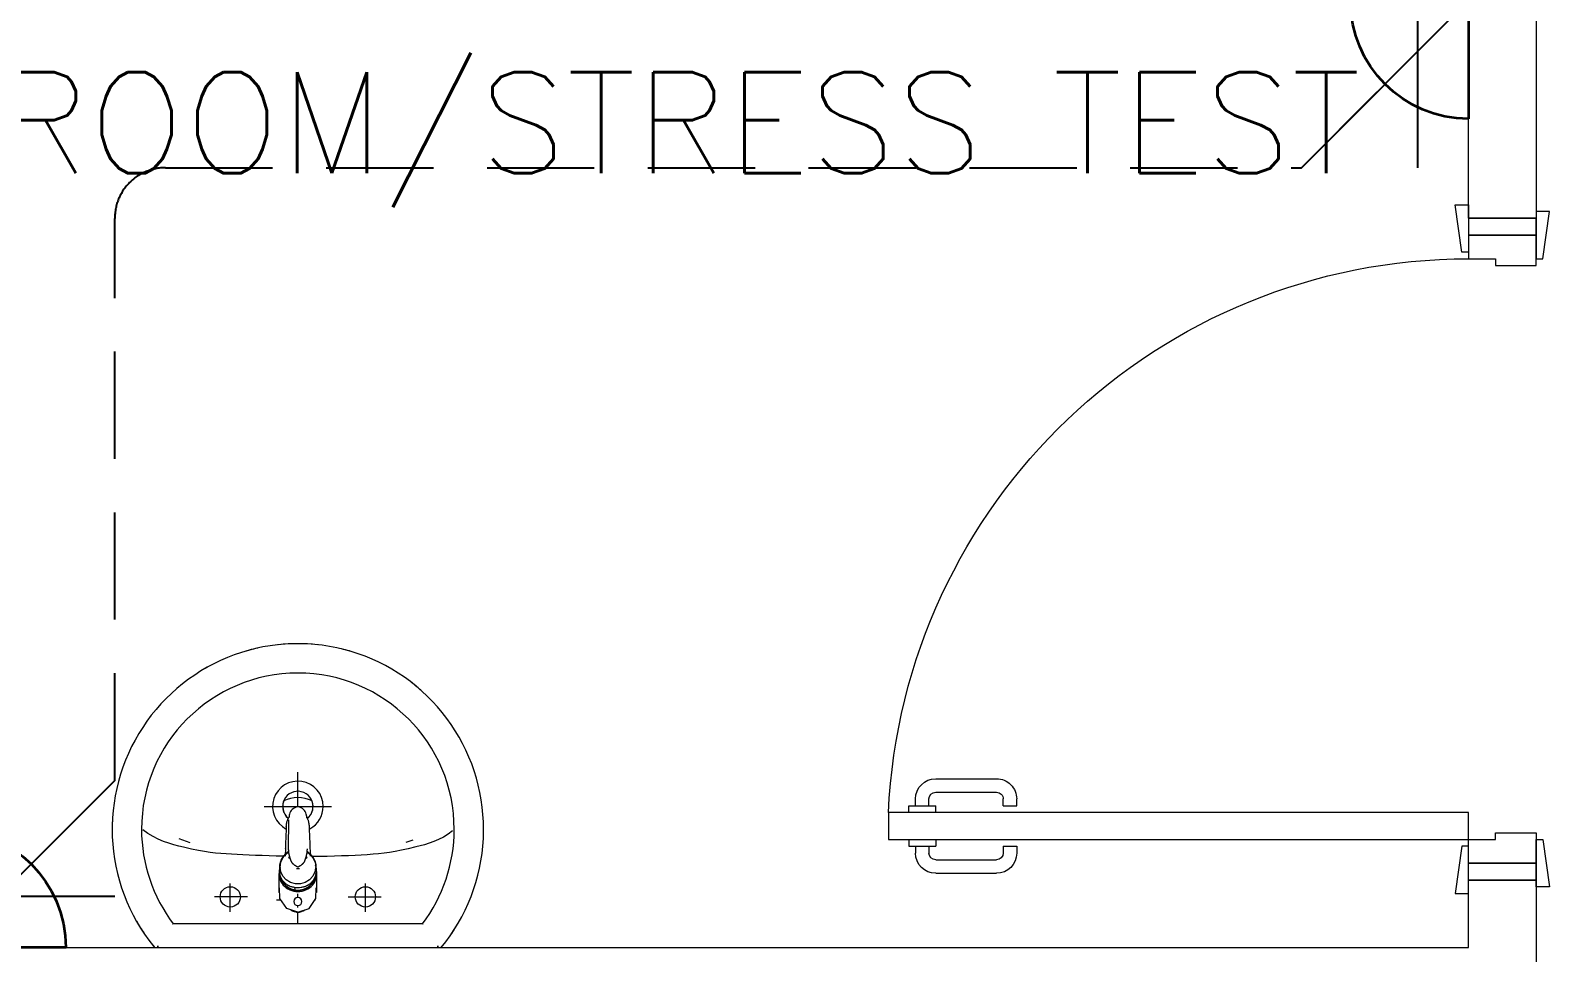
# Model space of a CAD drawing. Header units: inches. Extents: x -12418 to 57169, y -29325 to 19878.
# Drawn here: x 27320 to 29570, y -9965 to -8599 of the extents above; entities that cross this region are included whole.
import ezdxf
from ezdxf import colors
from ezdxf.entities.mleader import LeaderData, LeaderLine
from ezdxf.enums import TextEntityAlignment as Align
from ezdxf.math import Vec2, Vec3

# ---------------------------------------------------------------- set-up
doc = ezdxf.new("R2010")
doc.units = ezdxf.units.IN
doc.header["$LTSCALE"] = 25
doc.header["$MEASUREMENT"] = 0
doc.linetypes.add('DASHDOT', pattern=[25.4, 12.7, -6.35, 0, -6.35])
doc.linetypes.add('HIDDEN', pattern=[9.525, 6.35, -3.175])
doc.layers.get('0').update_dxf_attribs({"color": 8})
doc.layers.get('Defpoints').update_dxf_attribs({"color": 8})
for name, color, linetype, lineweight in [('00-Ground Floor$0$72_EGR_BASE_TEXT', 252, 'Continuous', 5), ('00-Ground Floor$0$LOADING', 253, 'Continuous', 5), ('00-Ground Floor$0$P-SANR-FIXT', 6, 'Continuous', 18), ('00-Ground Floor$0$Walls', 251, 'Continuous', 5), ('00-Ground Floor$0$Wooden Joinery', 251, 'Continuous', 5), ('E-LITE-CIRC', 6, 'Continuous', 25), ('E-LITE-CLNG-CNDT', 6, 'DASHDOT', 35), ('E-LITE-EXIT-NUMB', 6, 'Continuous', 25), ('E-POWR-FLOR-CNDT', 6, 'HIDDEN', 25), ('E-POWR-WALL @ 100', 4, 'Continuous', 35)]:
    doc.layers.add(name, color=color, linetype=linetype, lineweight=lineweight)
doc.styles.add('00-Ground Floor$0$SIMPLEX', font='SIMPLEX.shx', dxfattribs={"height": 150})
doc.styles.add('DC_Simplex', font='SIMPLEX.shx', dxfattribs={"width": 0.7})

# ---------------------------------------------------------------- blocks, each defined once
blk = doc.blocks.new('00-Ground Floor$0$A$C72370EFE')
at = {"layer": '00-Ground Floor$0$Wooden Joinery'}
for p, q in [((-0.01, -0.04), (-0.02, -0.04)), ((-0.01, -0.03), (-0.01, -0.07)), ((0, -0.03), (-0.01, -0.03)), ((0.04, -0.03), (0.05, -0.03)), ((0.05, -0.03), (0.05, -0.07)), ((0.05, -0.04), (0.06, -0.04)), ((-0.01, -0.06), (-0.02, -0.06)), ((0.05, -0.06), (0.06, -0.06)), ((-0.05, -0.07), (-0.05, -0.16)), ((-0.03, -0.07), (-0.03, -0.16)), ((0, -0.07), (-0.01, -0.07)), ((0.04, -0.07), (0.05, -0.07)), ((0.07, -0.07), (0.07, -0.16)), ((0.09, -0.07), (0.09, -0.16)), ((-0.01, -0.17), (-0.02, -0.17)), ((-0.01, -0.17), (-0.01, -0.19)), ((0.05, -0.17), (0.06, -0.17)), ((0.05, -0.17), (0.05, -0.19)), ((-0.01, -0.19), (-0.02, -0.19)), ((0.05, -0.19), (0.06, -0.19))]:
    blk.add_line(p, q, dxfattribs=at)
for centre, radius, start, end in [((-0.02, -0.07), 0.03, 90, 180), ((0.06, -0.07), 0.03, 0, 90), ((-0.02, -0.07), 0.01, 90, 180), ((0.06, -0.07), 0.01, 0, 90), ((-0.02, -0.16), 0.03, 180, 270), ((-0.02, -0.16), 0.01, 180, 270), ((0.06, -0.16), 0.01, 270, 0), ((0.06, -0.16), 0.03, 270, 0)]:
    blk.add_arc(centre, radius, start, end, dxfattribs=at)
blk = doc.blocks.new('00-Ground Floor$0$A$C5DAD61B4')
at = {"layer": '00-Ground Floor$0$Wooden Joinery'}
for points in [[(80, 959.1), (80, 969.1), (10, 979.1), (10, 959.1)], [(940, 959.1), (940, 969.1), (1010, 979.1), (1010, 959.1)], [(70, 859.1), (70, 849.1), (0, 839.1), (0, 859.1)], [(120, 859.1), (120, 0), (80, 0), (80, 859.1)], [(950, 859.1), (950, 849.1), (1020, 839.1), (1020, 859.1)]]:
    blk.add_lwpolyline(points, close=True, dxfattribs=at)
for points in [[(45, 859.1), (45, 959.1), (20, 959.1), (20, 859.1), (45, 859.1)], [(45, 859.1), (80, 859.1), (80, 899.1), (90, 899.1), (90, 959.1), (45, 959.1), (45, 859.1)], [(975, 859.1), (940, 859.1), (940, 899.1), (930, 899.1), (930, 959.1), (975, 959.1), (975, 859.1)], [(975, 859.1), (975, 959.1), (1000, 959.1), (1000, 859.1), (975, 859.1)]]:
    blk.add_lwpolyline(points, dxfattribs=at)
blk.add_arc((80, 859.1), 860, 272.666, 0, dxfattribs=at)
at = {"layer": '00-Ground Floor$0$Wooden Joinery', "xscale": 999.9999999998854, "yscale": 999.9999999998854, "zscale": 999.9999999998854, "rotation": 180}
blk.add_blockref('00-Ground Floor$0$A$C72370EFE', (120, 0), dxfattribs=at)
blk = doc.blocks.new('00-Ground Floor$0$FP_84-161_A_00_GFL_-0_080_Einreichung_Grundrisse_100')
at = {"layer": '00-Ground Floor$0$P-SANR-FIXT'}
blk.add_line((-0.0045, 0.0022), (-0.0044, 0.002), dxfattribs=at)
at = {"layer": '00-Ground Floor$0$P-SANR-FIXT', "flags": 128}
blk.add_lwpolyline([(-0.006, 0.004), (-0.0059, 0.0039), (-0.0057, 0.0038)], dxfattribs=at)
blk = doc.blocks.new('00-Ground Floor$0$FP_85-161_A_00_GFL_-0_080_Einreichung_Grundrisse_100')
at = {"layer": '00-Ground Floor$0$P-SANR-FIXT'}
blk.add_line((0.0044, 0.0019), (0.0045, 0.0021), dxfattribs=at)
at = {"layer": '00-Ground Floor$0$P-SANR-FIXT', "flags": 128}
blk.add_lwpolyline([(0.0057, 0.0037), (0.0058, 0.0039), (0.006, 0.004)], dxfattribs=at)
blk = doc.blocks.new('00-Ground Floor$0$IS_Ceraplus_B8204_BIM_BG _1_ - B8204AA - CERAPLUS single lever basin mixer with pop-up waste-V83-161_A_00_GFL_-0_080_Einreichung_Grundrisse_100')
at = {"layer": '00-Ground Floor$0$LOADING'}
h = blk.add_hatch(dxfattribs=at)
h.set_pattern_fill('FP_27', color=256, style=0, pattern_type=2)
h.set_pattern_definition([(135, (-0.009, 0), (0.010607, 0.010607), []), (45, (-0.009, 0), (0.010607, -0.010607), [])])
h.paths.add_polyline_path([(-0.0045, 0.0019), (-0.0056, 0.0024), (-0.005, 0.0019)])
h.paths.add_polyline_path([(-0.0055, 0.0035), (-0.0055, 0.0035), (-0.0079, 0.0042)])
for p, q in [((-0.014, 0.0647), (-0.0133, 0.1077)), ((-0.0185, 0.0618), (-0.019, 0.0539)), ((-0.019, 0.0539), (-0.0188, 0.0561)), ((-0.0124, 0.052), (-0.0133, 0.0515)), ((0.0137, 0.0512), (0.0129, 0.0517)), ((-0.028, 0.0281), (-0.028, 0)), ((-0.0271, 0.0392), (-0.0274, 0.0337)), ((-0.0262, 0.0293), (-0.0263, 0.0287)), ((-0.0263, 0.0287), (-0.0262, 0.0282)), ((0.0262, 0.0282), (0.0263, 0.0287)), ((0.0274, 0.0337), (0.0271, 0.0392)), ((0.028, 0), (0.028, 0.0281))]:
    blk.add_line(p, q, dxfattribs=at)
at = {"layer": '00-Ground Floor$0$LOADING', "flags": 128}
for points in [[(0, 0.1266), (-0.0025, 0.1263), (-0.0047, 0.1255), (-0.0067, 0.1244), (-0.0084, 0.123), (-0.0098, 0.1214), (-0.0109, 0.1197), (-0.0118, 0.1179), (-0.0124, 0.1161), (-0.0129, 0.1142)], [(0.0129, 0.1142), (0.0124, 0.1161), (0.0118, 0.1179), (0.0109, 0.1197), (0.0098, 0.1214), (0.0084, 0.123), (0.0067, 0.1244), (0.0047, 0.1255), (0.0025, 0.1263), (0, 0.1266)], [(-0.0172, 0.0938), (-0.0177, 0.083), (-0.0181, 0.0721)], [(0.0181, 0.0721), (0.0177, 0.083), (0.0172, 0.0938)], [(-0.0173, 0.0577), (-0.0181, 0.057), (-0.0189, 0.0563), (-0.0197, 0.0556), (-0.0204, 0.0548), (-0.0211, 0.054), (-0.0218, 0.0532), (-0.0224, 0.0523), (-0.023, 0.0514), (-0.0236, 0.0505), (-0.0241, 0.0496), (-0.0246, 0.0487), (-0.025, 0.0477), (-0.0254, 0.0467), (-0.0258, 0.0458), (-0.0261, 0.0448), (-0.0264, 0.0437), (-0.0266, 0.0427), (-0.0268, 0.0417), (-0.027, 0.0407), (-0.0271, 0.0396), (-0.0271, 0.0393)], [(0.0176, 0.0568), (0.0224, 0.0513), (0.0254, 0.0448), (0.0264, 0.0376), (0.0253, 0.0305), (0.0222, 0.024), (0.0172, 0.0186), (0.0109, 0.0147), (0.0037, 0.0127), (-0.0037, 0.0127), (-0.0109, 0.0147), (-0.0172, 0.0186), (-0.0222, 0.024), (-0.0253, 0.0305), (-0.0264, 0.0376), (-0.0254, 0.0448), (-0.0224, 0.0513), (-0.0176, 0.0568)], [(-0.0184, 0.0651), (-0.0184, 0.0652), (-0.0184, 0.0652), (-0.0184, 0.0652), (-0.0184, 0.0654), (-0.0184, 0.0655)], [(-0.0138, 0.0591), (-0.0139, 0.0588), (-0.0142, 0.0586), (-0.0146, 0.0583), (-0.0151, 0.0581), (-0.0156, 0.058), (-0.0162, 0.0579)], [(-0.014, 0.0633), (-0.0139, 0.0612), (-0.0138, 0.0591)], [(0.0138, 0.0591), (0.0139, 0.0612), (0.014, 0.0633)], [(0.0162, 0.0579), (0.0156, 0.058), (0.0151, 0.0581), (0.0146, 0.0583), (0.0142, 0.0586), (0.0139, 0.0588), (0.0138, 0.0591)], [(0.0176, 0.0568), (0.0174, 0.0575), (0.0171, 0.0578)], [(0.0271, 0.0393), (0.027, 0.0403), (0.0269, 0.0413), (0.0267, 0.0424), (0.0265, 0.0434), (0.0262, 0.0444), (0.0259, 0.0454), (0.0255, 0.0464), (0.0252, 0.0474), (0.0247, 0.0484), (0.0243, 0.0493), (0.0238, 0.0502), (0.0232, 0.0511), (0.0226, 0.052), (0.022, 0.0529), (0.0214, 0.0537), (0.0207, 0.0545), (0.0199, 0.0553), (0.0192, 0.0561), (0.0184, 0.0568), (0.0176, 0.0575), (0.0173, 0.0577)], [(0.019, 0.0539), (0.0185, 0.0615), (0.0185, 0.0618)], [(0, -0.0291), (-0.0165, -0.0236), (-0.0266, -0.009), (-0.0272, 0.0069)], [(0, -0.0291), (0.0165, -0.0236), (0.0266, -0.009), (0.0272, 0.0069)]]:
    blk.add_lwpolyline(points, dxfattribs=at)
at = {"layer": '00-Ground Floor$0$LOADING'}
for centre, radius, start, end in [((-0.009, 0), 0.005, 45, 60), ((0.009, 0), 0.005, 120, 135), ((0, -0.0135), 0.00603, 0, 180), ((0, -0.0135), 0.00603, 180, 0)]:
    blk.add_arc(centre, radius, start, end, dxfattribs=at)
for centre, major_axis, start_param, end_param in [((0, 0.0312), (0.0248, 0), 2.092112, 2.171239), ((0, 0.0281), (0.028, 0), 2.023633, 2.080754), ((0, 0.0287), (0.0262, 0), 2.050686, 2.11396), ((0, 0.0287), (0.0263, 0), 1.027635, 1.090907), ((0, 0.0281), (0.028, 0), 1.06092, 1.118026), ((0, 0.0312), (0.0248, 0), 0.970354, 1.049481), ((0, 0.0281), (0.028, 0), 2.951868, 4.712389), ((0, 0.0321), (0.0275, 0), 3.080485, 3.141362), ((0, 0.0321), (0.0275, 0), 2.843769, 3.043872), ((0, 0.0281), (0.028, 0), 2.799851, 2.911963), ((0, 0.0287), (0.0267, 0), 3.246629, 4.712389), ((0, 0.0281), (0.028, 0), 4.712389, 6.473013), ((0, 0.0287), (-0.0267, 0), 1.570796, 3.036493), ((0, 0.0287), (0.0267, 0), 0.174533, 0.223811), ((0, 0.0321), (0.0275, 0), 0.09773, 0.297658), ((0, 0.0281), (0.028, 0), 0.229745, 0.342115), ((0, 0.0321), (0.0275, 0), 0.00023, 0.061119), ((0, 0.0287), (0.0262, 0), 3.49143, 3.65954), ((0, 0.0287), (0.0262, 0), 3.665191, 4.712389), ((0, 0.0287), (-0.0263, 0), 1.570796, 2.599865), ((0, 0.0287), (0.0263, 0), 5.759587, 5.933266)]:
    blk.add_ellipse(centre, major_axis=major_axis, ratio=0.961262, start_param=start_param, end_param=end_param, dxfattribs=at)
for points, knots in [([(-0.0129, 0.1142), (-0.0129, 0.1141), (-0.013, 0.1138), (-0.013, 0.1134), (-0.0131, 0.1131), (-0.0131, 0.1128), (-0.0131, 0.1125), (-0.0131, 0.1122), (-0.0132, 0.1118), (-0.0132, 0.1115), (-0.0132, 0.1111), (-0.0132, 0.1107), (-0.0132, 0.1105)], [0, 0, 0, 0, 0.1, 0.15, 0.2, 0.25, 0.3, 0.35, 0.4, 0.45, 0.5, 0.6, 0.6, 0.6, 0.6]), ([(0.0132, 0.1105), (0.0132, 0.1107), (0.0132, 0.1111), (0.0132, 0.1115), (0.0132, 0.1118), (0.0131, 0.1122), (0.0131, 0.1125), (0.0131, 0.1128), (0.0131, 0.1131), (0.013, 0.1134), (0.013, 0.1138), (0.0129, 0.1141), (0.0129, 0.1142)], [0.4, 0.4, 0.4, 0.4, 0.5, 0.55, 0.6, 0.65, 0.7, 0.75, 0.8, 0.85, 0.9, 1, 1, 1, 1]), ([(-0.0171, 0.0973), (-0.0171, 0.0992), (-0.0167, 0.102), (-0.0159, 0.1053), (-0.0153, 0.1072), (-0.0147, 0.1084), (-0.0142, 0.1096), (-0.0137, 0.1106), (-0.0133, 0.1113), (-0.0131, 0.1116)], [0, 0, 0, 0, 0.2, 0.3, 0.35, 0.4, 0.4375, 0.475, 0.5143259, 0.5143259, 0.5143259, 0.5143259]), ([(0.0171, 0.0973), (0.0171, 0.0992), (0.0167, 0.102), (0.0159, 0.1053), (0.0153, 0.1072), (0.0147, 0.1086), (0.0141, 0.1099), (0.0135, 0.1109), (0.0132, 0.1115), (0.0131, 0.1116)], [-1, -1, -1, -1, -0.8, -0.7, -0.65, -0.6, -0.55, -0.5, -0.4856603, -0.4856603, -0.4856603, -0.4856603]), ([(-0.0184, 0.0646), (-0.0185, 0.0619), (-0.0186, 0.0582), (-0.0188, 0.0547), (-0.0188, 0.0538)], [0, 0, 0, 0, 0.25, 0.3275619, 0.3275619, 0.3275619, 0.3275619]), ([(-0.0176, 0.0568), (-0.0175, 0.0569), (-0.0173, 0.057), (-0.0172, 0.0571), (-0.017, 0.0572), (-0.0169, 0.0573), (-0.0167, 0.0574), (-0.0166, 0.0575), (-0.0165, 0.0577), (-0.0163, 0.0578), (-0.0162, 0.0578), (-0.0162, 0.0579)], [0, 0, 0, 0, 0.2, 0.3, 0.4, 0.5, 0.6, 0.7, 0.8, 0.9, 1, 1, 1, 1]), ([(-0.0138, 0.0591), (-0.0137, 0.0587), (-0.0136, 0.0581), (-0.0134, 0.0572), (-0.0132, 0.0566), (-0.0131, 0.0559), (-0.0129, 0.0552), (-0.0128, 0.0544), (-0.0126, 0.0537), (-0.0124, 0.053), (-0.0122, 0.0521), (-0.0118, 0.0509), (-0.0114, 0.0497), (-0.0111, 0.0489), (-0.0109, 0.0484), (-0.0108, 0.0481), (-0.0107, 0.0477), (-0.0105, 0.0472), (-0.0103, 0.0466), (-0.01, 0.0459), (-0.0096, 0.0452), (-0.0092, 0.0446), (-0.0088, 0.0441), (-0.0083, 0.0435), (-0.0078, 0.0429), (-0.0072, 0.0424), (-0.0067, 0.0419), (-0.0061, 0.0414), (-0.0055, 0.0409), (-0.0049, 0.0405), (-0.0042, 0.04), (-0.0035, 0.0397), (-0.0028, 0.0393), (-0.0021, 0.0389), (-0.0012, 0.0384), (-0.0005, 0.038), (0, 0.0378)], [0, 0, 0, 0, 0.055556, 0.083333, 0.111111, 0.138889, 0.166667, 0.194444, 0.222222, 0.25, 0.277778, 0.333333, 0.388889, 0.416667, 0.430556, 0.444444, 0.458333, 0.472222, 0.5, 0.527778, 0.555556, 0.583333, 0.611111, 0.638889, 0.666667, 0.694444, 0.722222, 0.75, 0.777778, 0.805556, 0.833333, 0.861111, 0.888889, 0.916667, 0.944444, 1, 1, 1, 1]), ([(0, 0.0378), (0.0005, 0.038), (0.0012, 0.0384), (0.0021, 0.0389), (0.0028, 0.0393), (0.0035, 0.0397), (0.0042, 0.04), (0.0049, 0.0405), (0.0055, 0.0409), (0.0061, 0.0414), (0.0067, 0.0419), (0.0072, 0.0424), (0.0078, 0.0429), (0.0083, 0.0435), (0.0088, 0.0441), (0.0092, 0.0446), (0.0096, 0.0452), (0.01, 0.0459), (0.0103, 0.0466), (0.0105, 0.0472), (0.0107, 0.0477), (0.0108, 0.0481), (0.0109, 0.0484), (0.0111, 0.0489), (0.0114, 0.0497), (0.0118, 0.0509), (0.0122, 0.0521), (0.0124, 0.053), (0.0126, 0.0537), (0.0128, 0.0544), (0.0129, 0.0552), (0.0131, 0.0559), (0.0132, 0.0566), (0.0134, 0.0572), (0.0136, 0.0581), (0.0137, 0.0587), (0.0138, 0.0591)], [0, 0, 0, 0, 0.055556, 0.083333, 0.111111, 0.138889, 0.166667, 0.194444, 0.222222, 0.25, 0.277778, 0.305556, 0.333333, 0.361111, 0.388889, 0.416667, 0.444444, 0.472222, 0.5, 0.527778, 0.541667, 0.555556, 0.569444, 0.583333, 0.611111, 0.666667, 0.722222, 0.75, 0.777778, 0.805556, 0.833333, 0.861111, 0.888889, 0.916667, 0.944444, 1, 1, 1, 1]), ([(0.0166, 0.0582), (0.0165, 0.0583), (0.0163, 0.0585), (0.016, 0.0587), (0.0158, 0.0588), (0.0156, 0.059), (0.0154, 0.0592), (0.0151, 0.0596), (0.0148, 0.06), (0.0145, 0.0604), (0.0143, 0.0608), (0.0141, 0.0611), (0.0141, 0.0613)], [0, 0, 0, 0, 0.0833333, 0.125, 0.1666667, 0.2083333, 0.25, 0.3333333, 0.4166667, 0.5, 0.5833333, 0.6666667, 0.6666667, 0.6666667, 0.6666667]), ([(0.0162, 0.0579), (0.0162, 0.0578), (0.0163, 0.0578), (0.0165, 0.0577), (0.0166, 0.0575), (0.0167, 0.0574), (0.0169, 0.0573), (0.017, 0.0572), (0.0172, 0.0571), (0.0173, 0.057), (0.0175, 0.0569), (0.0176, 0.0568)], [0, 0, 0, 0, 0.1, 0.2, 0.3, 0.4, 0.5, 0.6, 0.7, 0.8, 1, 1, 1, 1]), ([(0.0188, 0.0538), (0.0188, 0.0547), (0.0186, 0.0582), (0.0185, 0.0619), (0.0184, 0.0646)], [0.6724033, 0.6724033, 0.6724033, 0.6724033, 0.75, 1, 1, 1, 1]), ([(-0.0275, 0.0321), (-0.0275, 0.0305), (-0.0273, 0.0282), (-0.0266, 0.0253), (-0.0258, 0.0231), (-0.0249, 0.0211), (-0.0238, 0.0192), (-0.0227, 0.0177), (-0.0218, 0.0165), (-0.021, 0.0157), (-0.0202, 0.0149), (-0.0191, 0.0139), (-0.0177, 0.0127), (-0.0161, 0.0117), (-0.0148, 0.0109), (-0.0138, 0.0104), (-0.0127, 0.0099), (-0.0113, 0.0093), (-0.0087, 0.0084), (-0.0048, 0.0075), (0, 0.0071), (0.0048, 0.0075), (0.0087, 0.0084), (0.0113, 0.0093), (0.0127, 0.0099), (0.0138, 0.0104), (0.0148, 0.0109), (0.0161, 0.0117), (0.0177, 0.0127), (0.0192, 0.0139), (0.0203, 0.0149), (0.021, 0.0157), (0.0218, 0.0165), (0.0227, 0.0177), (0.0238, 0.0192), (0.0249, 0.0211), (0.0258, 0.0231), (0.0266, 0.0253), (0.0273, 0.0282), (0.0275, 0.0305), (0.0275, 0.0321)], [0, 0, 0, 0, 0.055556, 0.083333, 0.111111, 0.138889, 0.166667, 0.194444, 0.208333, 0.222222, 0.236111, 0.25, 0.277778, 0.305556, 0.319444, 0.333333, 0.347222, 0.361111, 0.388889, 0.444444, 0.5, 0.555556, 0.611111, 0.638889, 0.652778, 0.666667, 0.680556, 0.694444, 0.722222, 0.75, 0.763889, 0.777778, 0.791667, 0.805556, 0.833333, 0.861111, 0.888889, 0.916667, 0.944444, 1, 1, 1, 1]), ([(-0.0022, 0.0357), (-0.002, 0.0357), (-0.0013, 0.0357), (-0.0006, 0.0357), (0, 0.0357)], [0.8701641, 0.8701641, 0.8701641, 0.8701641, 0.9, 1, 1, 1, 1]), ([(0, 0.0357), (0.0006, 0.0357), (0.0013, 0.0357), (0.002, 0.0357), (0.0022, 0.0357)], [0, 0, 0, 0, 0.1, 0.1298422, 0.1298422, 0.1298422, 0.1298422])]:
    blk.add_open_spline(points, degree=3, knots=knots, dxfattribs=at)
for points in [[(-0.0171, 0.0973), (-0.0171, 0.0967), (-0.0172, 0.0956), (-0.0172, 0.0944), (-0.0172, 0.0938)], [(0.0172, 0.0938), (0.0172, 0.0944), (0.0172, 0.0956), (0.0171, 0.0967), (0.0171, 0.0973)], [(-0.0181, 0.0721), (-0.0181, 0.0709), (-0.0182, 0.0684), (-0.0183, 0.0659), (-0.0184, 0.0646)], [(0.0184, 0.0646), (0.0183, 0.0659), (0.0182, 0.0684), (0.0181, 0.0709), (0.0181, 0.0721)], [(-0.0172, 0.0578), (-0.0165, 0.058), (-0.0157, 0.0584), (-0.0148, 0.0587)], [(-0.0166, 0.0582), (-0.0167, 0.0581), (-0.0169, 0.058), (-0.0171, 0.0578), (-0.0172, 0.0578)], [(-0.0138, 0.0621), (-0.0139, 0.0617), (-0.0142, 0.0609), (-0.0148, 0.0599), (-0.0156, 0.059), (-0.0163, 0.0585), (-0.0166, 0.0582)], [(-0.0166, 0.0582), (-0.0166, 0.0582), (-0.0166, 0.0583), (-0.0165, 0.0582), (-0.0164, 0.0581), (-0.0162, 0.0579), (-0.0162, 0.0579)], [(-0.014, 0.0633), (-0.014, 0.0635), (-0.014, 0.064), (-0.014, 0.0644), (-0.014, 0.0646)], [(-0.014, 0.0633), (-0.014, 0.0633), (-0.014, 0.0633), (-0.014, 0.0633)], [(0.014, 0.0647), (0.014, 0.0644), (0.014, 0.064), (0.014, 0.0635), (0.014, 0.0633)], [(0.014, 0.0633), (0.014, 0.0633), (0.014, 0.0633), (0.014, 0.0633)], [(0.0141, 0.059), (0.0147, 0.0587), (0.0158, 0.0583), (0.0168, 0.0579), (0.0172, 0.0578)], [(0.0162, 0.0579), (0.0162, 0.0579), (0.0164, 0.0581), (0.0165, 0.0582), (0.0166, 0.0583), (0.0166, 0.0582), (0.0166, 0.0582)], [(0.0169, 0.058), (0.0169, 0.058), (0.0168, 0.0581), (0.0167, 0.0582), (0.0166, 0.0582)], [(0.0171, 0.0578), (0.0171, 0.0579), (0.017, 0.0579), (0.0169, 0.058)]]:
    blk.add_open_spline(points, degree=3, dxfattribs=at)
for name in ['00-Ground Floor$0$FP_84-161_A_00_GFL_-0_080_Einreichung_Grundrisse_100', '00-Ground Floor$0$FP_85-161_A_00_GFL_-0_080_Einreichung_Grundrisse_100']:
    blk.add_blockref(name, (0, 0), dxfattribs=at)
blk = doc.blocks.new('00-Ground Floor$0$_100_WB_KER_REN_55x45x18 - _100_WB_KER_REN_55x45x18-V70-161_A_00_GFL_-0_080_Einreichung_Grundrisse_100')
at = {"layer": '00-Ground Floor$0$LOADING'}
for p, q in [((0, -0.0168), (0, 0.0348)), ((-0.05, -0.0161), (0.05, -0.0161)), ((-0.1763, -0.0637), (-0.1598, -0.0692)), ((0.1605, -0.0691), (0.1707, -0.0656)), ((-0.1, -0.172), (-0.1, -0.1303)), ((0.1, -0.172), (0.1, -0.1303)), ((-0.0744, -0.15), (-0.1234, -0.15)), ((-0.0259, -0.155), (-0.0315, -0.155)), ((0, -0.1422), (0, -0.1399)), ((0, -0.1509), (0, -0.1454)), ((0.026, -0.155), (0.0248, -0.155)), ((0.0744, -0.15), (0.1234, -0.15)), ((0, -0.1656), (0, -0.1628)), ((0, -0.1899), (0, -0.1724)), ((0.1855, -0.1899), (-0.1855, -0.1899)), ((-0.2075, -0.2227), (-0.2075, -0.225)), ((0.2075, -0.225), (0.2075, -0.2227)), ((-0.2074, -0.225), (0.2074, -0.225))]:
    blk.add_line(p, q, dxfattribs=at)
at = {"layer": '00-Ground Floor$0$LOADING', "flags": 128}
for points in [[(0.275, -0.05), (0.2748, -0.039), (0.2741, -0.028), (0.273, -0.0171), (0.2715, -0.0062), (0.2695, 0.0046), (0.2671, 0.0154), (0.2643, 0.026), (0.261, 0.0365), (0.2574, 0.0469), (0.2533, 0.0571), (0.2488, 0.0671), (0.2439, 0.077), (0.2387, 0.0866), (0.233, 0.0961), (0.227, 0.1053), (0.2206, 0.1142), (0.2138, 0.1229), (0.2067, 0.1313), (0.1993, 0.1395), (0.1916, 0.1473), (0.1836, 0.1548), (0.1752, 0.162), (0.1666, 0.1688), (0.1577, 0.1753), (0.1486, 0.1814), (0.1392, 0.1872), (0.1296, 0.1925), (0.1198, 0.1975), (0.1098, 0.2021), (0.0996, 0.2063), (0.0893, 0.2101), (0.0788, 0.2135), (0.0682, 0.2164), (0.0575, 0.2189), (0.0467, 0.221), (0.0359, 0.2227), (0.0249, 0.2239), (0.014, 0.2246), (0.003, 0.225), (-0.008, 0.2249), (-0.019, 0.2243), (-0.03, 0.2234), (-0.0409, 0.2219), (-0.0517, 0.2201), (-0.0625, 0.2178), (-0.0731, 0.2151), (-0.0837, 0.212), (-0.0941, 0.2084), (-0.1043, 0.2044), (-0.1144, 0.2001), (-0.1243, 0.1953), (-0.1341, 0.1901), (-0.1436, 0.1846), (-0.1528, 0.1786), (-0.1618, 0.1723), (-0.1706, 0.1657), (-0.1791, 0.1587), (-0.1873, 0.1514), (-0.1952, 0.1437), (-0.2028, 0.1358), (-0.21, 0.1275), (-0.217, 0.119), (-0.2236, 0.1101), (-0.2298, 0.1011), (-0.2356, 0.0918), (-0.2411, 0.0822), (-0.2462, 0.0725), (-0.2509, 0.0625), (-0.2552, 0.0524), (-0.2591, 0.0421), (-0.2626, 0.0317), (-0.2656, 0.0211), (-0.2683, 0.0104), (-0.2705, -0.0003), (-0.2722, -0.0112), (-0.2736, -0.0221), (-0.2745, -0.0331), (-0.2749, -0.0441), (-0.275, -0.05)], [(-0.275, -0.05), (-0.2748, -0.061), (-0.2741, -0.072), (-0.273, -0.0829), (-0.2715, -0.0938), (-0.2695, -0.1046), (-0.2671, -0.1154), (-0.2643, -0.126), (-0.261, -0.1365), (-0.2574, -0.1469), (-0.2533, -0.1571), (-0.2488, -0.1671), (-0.2439, -0.177), (-0.2387, -0.1866), (-0.233, -0.1961), (-0.227, -0.2053), (-0.2206, -0.2142), (-0.2138, -0.2229), (-0.2121, -0.225)], [(0.2121, -0.225), (0.219, -0.2164), (0.2254, -0.2075), (0.2316, -0.1983), (0.2373, -0.189), (0.2427, -0.1794), (0.2476, -0.1696), (0.2522, -0.1596), (0.2564, -0.1494), (0.2602, -0.1391), (0.2635, -0.1286), (0.2665, -0.118), (0.269, -0.1073), (0.271, -0.0965), (0.2727, -0.0856), (0.2739, -0.0747), (0.2747, -0.0637), (0.275, -0.0527), (0.275, -0.05)]]:
    blk.add_lwpolyline(points, dxfattribs=at)
at = {"layer": '00-Ground Floor$0$LOADING'}
for centre in [(-0.1, -0.15), (0.1, -0.15)]:
    blk.add_circle(centre, 0.015, dxfattribs=at)
for centre, radius, start, end in [((0, -0.05), 0.275, 84, 96), ((0, -0.05), 0.275, 102.4465, 108), ((0, -0.05), 0.275, 72, 77.0759), ((0, -0.05), 0.2315, 0, 180), ((0, -0.05), 0.275, 114.3411, 120), ((0, -0.05), 0.275, 48, 52.3311), ((0, -0.0161), 0.0375, 0, 242.8695), ((0, -0.0161), 0.0225, 0, 230.4974), ((0, -0.0161), 0.0225, 166.6583, 180), ((0, -0.0161), 0.0225, 158.492, 162.9534), ((0, -0.05), 0.047, 63.4433, 116.5567), ((0, -0.0161), 0.0225, 308.5714, 0), ((0, -0.0161), 0.0375, 298.5854, 0), ((0, -0.0161), 0.0225, 17.0466, 21.508), ((0, -0.0161), 0.0225, 0, 13.3417), ((0, -0.05), 0.275, 176.3775, 180), ((0, -0.0161), 0.0225, 197.9866, 203.275), ((0, -0.0161), 0.0225, 216.6061, 221.9192), ((0, -0.0161), 0.0225, 318.0735, 323.384), ((0, -0.0161), 0.0225, 336.724, 342.0113), ((0, -0.05), 0.2315, 180, 217.1791), ((0, -0.05), 0.2315, 322.8209, 0), ((0, -0.155), 0.0175, 101.7654, 108.0537), ((0, -0.155), 0.0175, 234.0899, 305.9101), ((0, -0.155), 0.0175, 276.1202, 291.131), ((0, -0.05), 0.275, 209.6409, 214.0676), ((0, -0.05), 0.275, 325.9324, 330.3591), ((0, -0.05), 0.275, 218.7619, 219.5212), ((0, -0.05), 0.275, 320.4788, 321.2381)]:
    blk.add_arc(centre, radius, start, end, dxfattribs=at)
for points in [[(-0.021, -0.008), (-0.0215, -0.0093), (-0.0222, -0.012), (-0.0225, -0.0147), (-0.0225, -0.0161)], [(0.0225, -0.0161), (0.0225, -0.0147), (0.0222, -0.012), (0.0215, -0.0093), (0.021, -0.008)], [(-0.0022, -0.1724), (-0.0018, -0.1724), (-0.0013, -0.1725), (-0.0009, -0.1725)], [(0.0009, -0.1725), (0.0013, -0.1725), (0.0018, -0.1724), (0.0022, -0.1724)], [(-0.1855, -0.1899), (-0.1854, -0.1899), (-0.1853, -0.1899), (-0.1852, -0.1899)], [(0.1852, -0.1899), (0.1853, -0.1899), (0.1854, -0.1899), (0.1855, -0.1899)], [(-0.2075, -0.2239), (-0.2075, -0.2235), (-0.2075, -0.2231), (-0.2075, -0.2227)], [(0.2075, -0.2227), (0.2075, -0.2231), (0.2075, -0.2235), (0.2075, -0.2239)]]:
    blk.add_open_spline(points, degree=3, dxfattribs=at)
for points, knots in [([(-0.0225, -0.0161), (-0.0225, -0.0187), (-0.0216, -0.0239), (-0.0182, -0.0298), (-0.0152, -0.0327), (-0.0141, -0.0337)], [0, 0, 0, 0, 0.1111111, 0.2222222, 0.2855797, 0.2855797, 0.2855797, 0.2855797]), ([(0.0141, -0.0337), (0.0163, -0.0319), (0.0207, -0.0267), (0.0225, -0.02), (0.0225, -0.0161)], [0.714432, 0.714432, 0.714432, 0.714432, 0.8333333, 1, 1, 1, 1]), ([(-0.0213, -0.0899), (-0.0501, -0.0892), (-0.1085, -0.0863), (-0.1431, -0.0839), (-0.2103, -0.066), (-0.2294, -0.0509)], [-0.6455998, -0.6455998, -0.6455998, -0.6455998, -0.4228457, -0.1715289, -0.0392191, -0.0392191, -0.0392191, -0.0392191]), ([(0.2292, -0.052), (0.2115, -0.0665), (0.1514, -0.0828), (0.1113, -0.0879), (0.0512, -0.0901), (0.0209, -0.0903)], [-1.3638988, -1.3638988, -1.3638988, -1.3638988, -1.235629, -0.9865548, -0.7533016, -0.7533016, -0.7533016, -0.7533016]), ([(-0.009, -0.17), (-0.0086, -0.1703), (-0.0077, -0.1708), (-0.0059, -0.1715), (-0.0046, -0.1719), (-0.0037, -0.1721)], [0.3333333, 0.3333333, 0.3333333, 0.3333333, 0.3611111, 0.3888889, 0.4346802, 0.4346802, 0.4346802, 0.4346802]), ([(0.0037, -0.1721), (0.0046, -0.1719), (0.0064, -0.1714), (0.0081, -0.1705), (0.009, -0.17)], [0.5653518, 0.5653518, 0.5653518, 0.5653518, 0.6111111, 0.6666667, 0.6666667, 0.6666667, 0.6666667]), ([(-0.2119, -0.225), (-0.2119, -0.225), (-0.2118, -0.225), (-0.2116, -0.225), (-0.2114, -0.225), (-0.2111, -0.225), (-0.2109, -0.225), (-0.2106, -0.225), (-0.2102, -0.225), (-0.2095, -0.225), (-0.2086, -0.225), (-0.2078, -0.225), (-0.2074, -0.225)], [-0.8333333, -0.8333333, -0.8333333, -0.8333333, -0.75, -0.7083333, -0.6666667, -0.5833333, -0.5416667, -0.5, -0.4166667, -0.3333333, -0.1666667, 0, 0, 0, 0]), ([(0.2074, -0.225), (0.2078, -0.225), (0.2086, -0.225), (0.2095, -0.225), (0.2102, -0.225), (0.2106, -0.225), (0.2109, -0.225), (0.2111, -0.225), (0.2114, -0.225), (0.2116, -0.225), (0.2118, -0.225), (0.2119, -0.225), (0.2119, -0.225)], [-1, -1, -1, -1, -0.8333333, -0.6666667, -0.5833333, -0.5, -0.4583333, -0.4166667, -0.3333333, -0.2916667, -0.25, -0.1666667, -0.1666667, -0.1666667, -0.1666667])]:
    blk.add_open_spline(points, degree=3, knots=knots, dxfattribs=at)
at = {"layer": '00-Ground Floor$0$P-SANR-FIXT'}
blk.add_blockref('00-Ground Floor$0$IS_Ceraplus_B8204_BIM_BG _1_ - B8204AA - CERAPLUS single lever basin mixer with pop-up waste-V83-161_A_00_GFL_-0_080_Einreichung_Grundrisse_100', (0, -0.1434), dxfattribs=at)
blk = doc.blocks.new('00-Ground Floor')
at = {"layer": '00-Ground Floor$0$Walls'}
for p, q in [((29549.5, -6347.4, 0), (29549.5, -8877.4, 0)), ((29449.5, -8877.4, 0), (29449.5, -6447.4, 0)), ((29449.5, -8877.4, 0), (29549.5, -8877.4, 0)), ((29449.5, -9957.4, 0), (29449.5, -9857.4, 0)), ((29449.5, -9857.4, 0), (29549.5, -9857.4, 0)), ((29549.5, -9857.4, 0), (29549.5, -10417.4, 0)), ((23949.5, -9957.4, 0), (29449.5, -9957.4, 0))]:
    blk.add_line(p, q, dxfattribs=at)
at = {"layer": '00-Ground Floor$0$LOADING', "xscale": 1000, "yscale": 1000, "zscale": 1000}
blk.add_blockref('00-Ground Floor$0$_100_WB_KER_REN_55x45x18 - _100_WB_KER_REN_55x45x18-V70-161_A_00_GFL_-0_080_Einreichung_Grundrisse_100', (27715.9, -9732.4, 0), dxfattribs=at)
at = {"layer": '00-Ground Floor$0$Wooden Joinery', "xscale": -1, "rotation": 270}
blk.add_blockref('00-Ground Floor$0$A$C5DAD61B4', (28590.4, -9877.4, 0), dxfattribs=at)
at = {"layer": '00-Ground Floor$0$72_EGR_BASE_TEXT', "insert": (27316.4, -8660.8, 0), "char_height": 150, "attachment_point": 2, "style": '00-Ground Floor$0$SIMPLEX'}
blk.add_mtext('CARDIAC CONSULT ROOM/STRESS TEST', dxfattribs=at)
blk = doc.blocks.new('*U42')
blk.add_line((0, 1.75), (0, 3.25))
blk.add_lwpolyline([(1.75, 0, 1), (-1.75, 0)], format="xyb", close=True)
at = {"layer": 'Defpoints'}
for p, q in [((-2.475, 2.475), (0, 0)), ((2.475, 2.475), (0, 0)), ((-2.475, 0.758), (2.475, 0.758))]:
    blk.add_line(p, q, dxfattribs=at)
at = {"layer": 'E-LITE-EXIT-NUMB', "style": 'DC_Simplex', "width": 0.7, "flags": 8}
blk.add_attdef('TYPE', text='', height=2, rotation=360, dxfattribs=at).set_placement((-2.682, 5.238), align=Align.RIGHT)
blk.add_attdef('CIRCUIT', (2.682, 5.238), '', height=2, rotation=360, dxfattribs=at)
blk = doc.blocks.new('*U37')
blk.add_line((-1.75, 0), (-3.25, 0))
blk.add_lwpolyline([(0, 1.75, 1), (0, -1.75)], format="xyb", close=True)
at = {"layer": 'Defpoints'}
for p, q in [((-2.475, 2.475), (0, 0)), ((-0.758, -2.475), (-0.758, 2.475)), ((-2.475, -2.475), (0, 0))]:
    blk.add_line(p, q, dxfattribs=at)
at = {"layer": 'E-LITE-EXIT-NUMB', "style": 'DC_Simplex', "width": 0.7, "flags": 8}
blk.add_attdef('TYPE', text='', height=2, rotation=360, dxfattribs=at).set_placement((-2.682, 5.238), align=Align.RIGHT)
blk.add_attdef('CIRCUIT', (2.682, 5.238), '', height=2, rotation=360, dxfattribs=at)
blk = doc.blocks.new('ARR0W')
at = {"color": 45}
blk.add_ellipse((0, 0), major_axis=(0.4, 0), ratio=0.4, dxfattribs=at)
at = {"color": 45, "ltscale": 0.5}
blk.add_solid([(-1.4, 0.167), (-0.4, 0), (-1.4, -0.167)], dxfattribs=at)

msp = doc.modelspace()

# ---------------------------------------------------------------- linework, layer by layer
at = {"layer": 'E-POWR-FLOR-CNDT', "elevation": 0}
msp.add_lwpolyline([(27321.1, -9833.7), (27444.8, -9709.9), (27444.8, -8877.5, -0.414214), (27519.8, -8802.5), (29202, -8802.5), (29337.5, -8667)], format="xyb", dxfattribs=at)

# ---------------------------------------------------------------- block references
at = {"layer": 'E-LITE-CLNG-CNDT'}
msp.add_blockref('00-Ground Floor', (0, 0), dxfattribs=at)
at = {"layer": 'E-POWR-WALL @ 100', "xscale": -100, "yscale": 100, "zscale": 100, "rotation": 90}
for name, p in [('*U42', (29449.5, -8555, 0)), ('*U37', (27197.3, -9957.4, 0))]:
    msp.add_blockref(name, p, dxfattribs=at)

# ---------------------------------------------------------------- leaders
at = {"layer": 'E-LITE-CIRC'}
ml = msp.add_multileader_mtext('Standard', dxfattribs=at)
ml.set_content('{\\Fdc_el_romans|c0;\\W0.8;TO\\Fromans|c0; \\Fsimplex|c0;LP-GF/S11}', color=256, style='DC_Simplex')
ml.set_leader_properties()
ml.set_arrow_properties(name='ARR0W')
ml.build(insert=Vec2(0, 0))
ml.multileader.update_dxf_attribs({"dogleg_length": 200, "arrow_head_size": 140, "scale": 100})
ctx = ml.context
ctx.base_point, ctx.scale, ctx.char_height, ctx.arrow_head_size, ctx.landing_gap_size, ctx.plane_origin, ctx.plane_x_axis, ctx.plane_y_axis = Vec3(26240, -7276.6, 0), 100, 200, 140, 140, Vec3(42334.1, -15520.1, 0), Vec3(1, 0.000001, 0), Vec3(-0.000001, 1, 0)
notes = []
notes.append((ctx, [(0, (1, 1, 0), (26131.2, -7276.6, 0), (1, 0.000001, 0), 108.8, [(0, [(24276.1, -9185.4, 0)], 0, [])])]))
ctx.mtext.insert, ctx.mtext.text_direction, ctx.mtext.rotation, ctx.mtext.flow_direction = Vec3(26380, -7143.3, 0), Vec3(1, 0.000001, 0), 0.000001, 5
for ctx, leaders in notes:
    for number, flags, end, landing, length, lines in leaders:
        leader = LeaderData()
        leader.index, (leader.has_last_leader_line, leader.has_dogleg_vector, leader.attachment_direction) = number, flags
        leader.last_leader_point, leader.dogleg_vector, leader.dogleg_length = Vec3(end), Vec3(landing), length
        for number, points, colour, breaks in lines:
            line = LeaderLine()
            line.index, line.vertices, line.color, line.breaks = number, Vec3.list(points), colors.encode_raw_color(colour), breaks
            leader.lines.append(line)
        ctx.leaders.append(leader)

doc.saveas('drawing.dxf')
